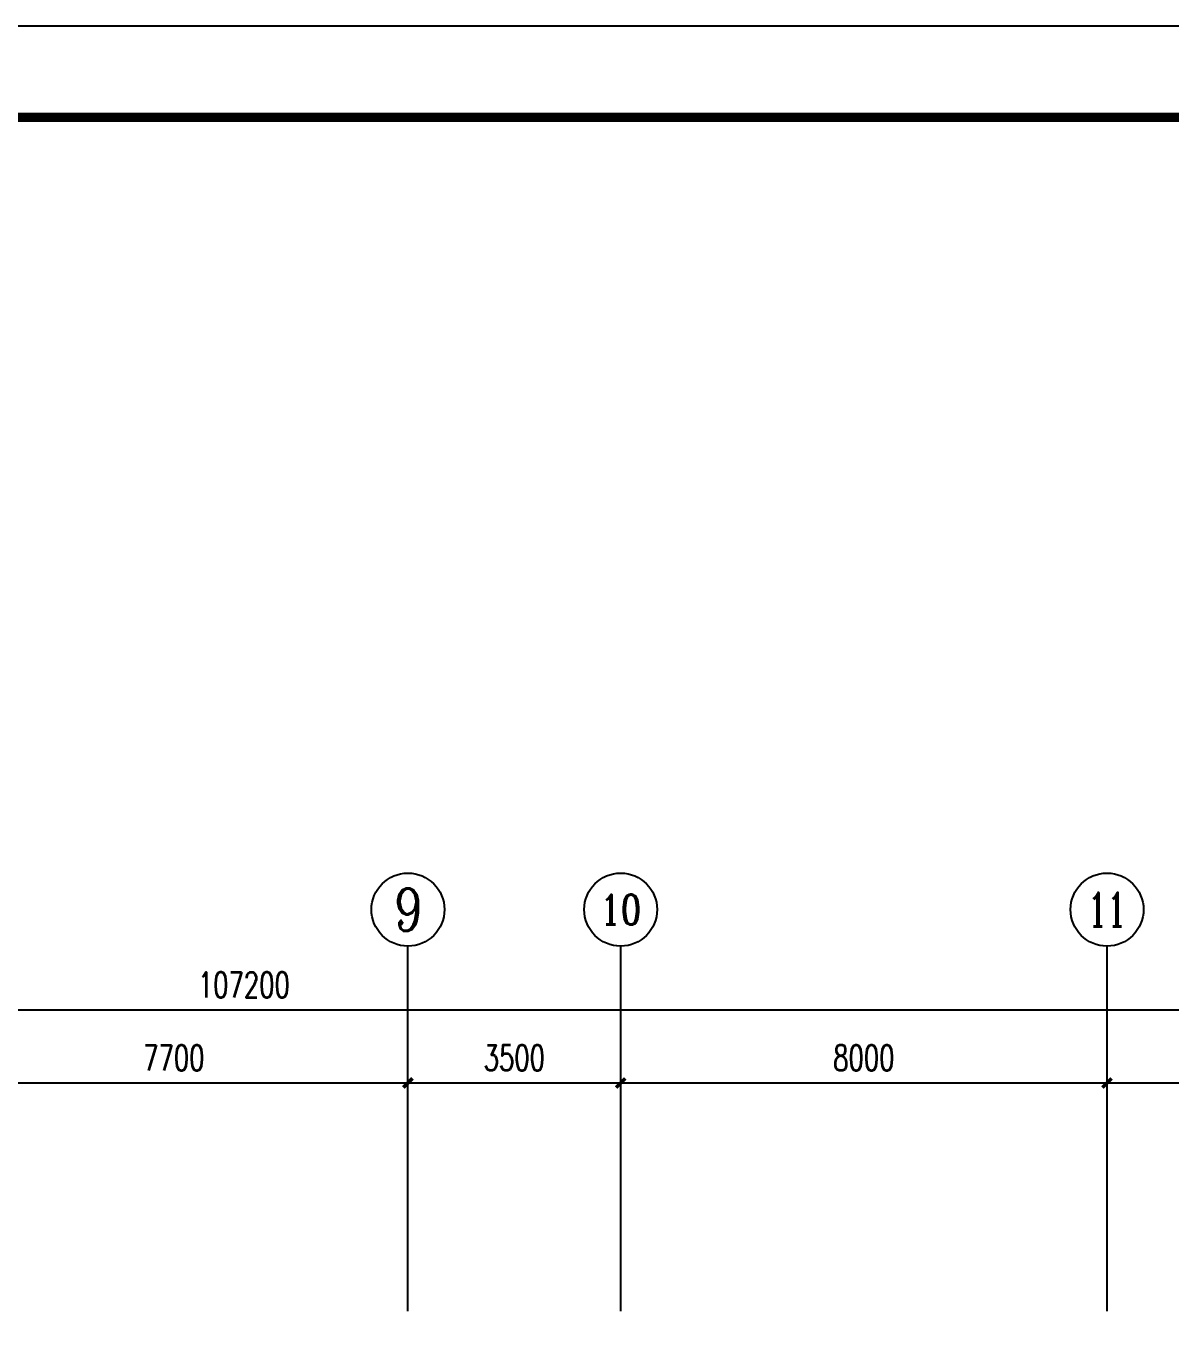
# Model space of a CAD drawing. Extents: x 1725663 to 4653551, y -550461 to 248782.
# Drawn here: x 2336162 to 2354993, y -445796 to -424311 of the extents above; entities that cross this region are included whole.
import ezdxf
from ezdxf.enums import TextEntityAlignment as Align

# ---------------------------------------------------------------- set-up
doc = ezdxf.new("R2010")
doc.units = 0
doc.header["$LTSCALE"] = 1000
for name, color, linetype in [('0-底图', 7, 'Continuous'), ('AXIS', 3, 'Continuous'), ('AXIS_TEXT', 7, 'Continuous'), ('BTTK', 7, 'Continuous'), ('PUB_TITLE', 4, 'Continuous')]:
    doc.layers.add(name, color=color, linetype=linetype)
doc.styles.add('_TCH_AXIS', font='COMPLEX', dxfattribs={"bigfont": 'GBCBIG'})
doc.styles.add('A_DIM_T3', font='SIMPLEX', dxfattribs={"width": 0.7, "bigfont": 'HZ'})
doc.styles.add('COMPLEX', font='COMPLEX')
doc.styles.add('HZ(TK)', font='geniso.shx', dxfattribs={"width": 0.9, "bigfont": 'hztxt.shx'})
doc.dimstyles.new('_TCH_ARCH&&150', dxfattribs={"dimtxt": 420, "dimasz": 150, "dimexe": 375, "dimexo": 450, "dimgap": 202.5, "dimtad": 1, "dimdec": 0, "dimzin": 0, "dimdsep": 46, "dimtxsty": 'A_DIM_T3', "dimblk": 'ARCHTICK', "dimcen": 0.09, "dimclrt": 7, "dimazin": 2, "dimtfac": 1, "dimtdec": 0, "dimtix": 1, "dimtmove": 2, "dimatfit": 3, "dimfxl": 150, "dimtolj": 1, "dimtzin": 0, "dimarcsym": 0})

# ---------------------------------------------------------------- blocks, each defined once
blk = doc.blocks.new('vhtemplate_2020年新竖式图框_A0')
at = {"layer": 'PUB_TITLE', "color": 7}
blk.add_lwpolyline([(0, 0), (1189, 0), (1189, 841), (0, 841)], close=True, dxfattribs=at)
at = {"layer": 'PUB_TITLE', "const_width": 1}
blk.add_lwpolyline([(25, 10), (1179, 10), (1179, 831), (25, 831)], close=True, dxfattribs=at)
at = {"layer": 'BTTK', "color": 4, "style": 'HZ(TK)', "width": 0.9}
for tag, p in [('合作单位', (1144, 743.5)), ('建设单位', (1144, 209.5)), ('工程名称', (1144, 176.5)), ('子项名称', (1154, 160)), ('图纸名称', (1144, 141))]:
    blk.add_attdef(tag, text='', height=3.5, dxfattribs=at).set_placement(p, align=Align.MIDDLE_CENTER)
for tag, p in [('注册证书号', (1156.5, 309.01)), ('注册印章号', (1156.5, 301.01)), ('设计号', (1154, 193)), ('图别', (1137.75, 34)), ('图号', (1170.25, 34)), ('版本号', (1137.75, 26)), ('日期', (1170.25, 26))]:
    blk.add_attdef(tag, text='', height=3.5, dxfattribs=at).set_placement(p, align=Align.MIDDLE)
blk = doc.blocks.new('_ArchTick')
at = {"color": 0, "linetype": 'ByBlock', "const_width": 0.4}
blk.add_lwpolyline([(-0.5, -0.5), (0.5, 0.5)], dxfattribs=at)
blk = doc.blocks.new('*D1082')
at = {"layer": 'AXIS', "color": 0, "lineweight": -2, "transparency": 16777216}
for p, q in [((1497007, -363854), (1497007, -358979)), ((1604207, -363854), (1604207, -358979)), ((1497007, -359354), (1604207, -359354))]:
    blk.add_line(p, q, dxfattribs=at)
at = {"layer": 'Defpoints', "color": 0, "transparency": 16777216}
for p in [(1604207, -359354), (1497007, -364304), (1604207, -364304)]:
    blk.add_point(p, dxfattribs=at)
at = {"layer": 'AXIS', "color": 0, "lineweight": -2, "transparency": 16777216, "xscale": 150, "yscale": 150, "zscale": 150, "rotation": 180}
blk.add_blockref('_ArchTick', (1497007, -359354), dxfattribs=at)
at = {"layer": 'AXIS', "color": 0, "lineweight": -2, "transparency": 16777216, "xscale": 150, "yscale": 150, "zscale": 150}
blk.add_blockref('_ArchTick', (1604207, -359354), dxfattribs=at)
at = {"layer": 'AXIS', "color": 7, "transparency": 16777216, "insert": (1550607, -358941), "char_height": 420, "attachment_point": 5, "style": 'A_DIM_T3'}
blk.add_mtext('\\A1;107200', dxfattribs=at)
blk = doc.blocks.new('*D1091')
at = {"layer": 'AXIS', "color": 0, "lineweight": -2, "transparency": 16777216}
for p, q in [((1545607, -363854), (1545607, -360179)), ((1553307, -363854), (1553307, -360179)), ((1545607, -360554), (1553307, -360554))]:
    blk.add_line(p, q, dxfattribs=at)
at = {"layer": 'Defpoints', "color": 0, "transparency": 16777216}
for p in [(1553307, -360554), (1545607, -364304), (1553307, -364304)]:
    blk.add_point(p, dxfattribs=at)
at = {"layer": 'AXIS', "color": 0, "lineweight": -2, "transparency": 16777216, "xscale": 150, "yscale": 150, "zscale": 150, "rotation": 180}
blk.add_blockref('_ArchTick', (1545607, -360554), dxfattribs=at)
at = {"layer": 'AXIS', "color": 0, "lineweight": -2, "transparency": 16777216, "xscale": 150, "yscale": 150, "zscale": 150}
blk.add_blockref('_ArchTick', (1553307, -360554), dxfattribs=at)
at = {"layer": 'AXIS', "color": 7, "transparency": 16777216, "insert": (1549457, -360141), "char_height": 420, "attachment_point": 5, "style": 'A_DIM_T3'}
blk.add_mtext('\\A1;7700', dxfattribs=at)
blk = doc.blocks.new('*D1092')
at = {"layer": 'AXIS', "color": 0, "lineweight": -2, "transparency": 16777216}
for p, q in [((1553307, -363854), (1553307, -360179)), ((1556807, -363854), (1556807, -360179)), ((1553307, -360554), (1556807, -360554))]:
    blk.add_line(p, q, dxfattribs=at)
at = {"layer": 'Defpoints', "color": 0, "transparency": 16777216}
for p in [(1556807, -360554), (1553307, -364304), (1556807, -364304)]:
    blk.add_point(p, dxfattribs=at)
at = {"layer": 'AXIS', "color": 0, "lineweight": -2, "transparency": 16777216, "xscale": 150, "yscale": 150, "zscale": 150, "rotation": 180}
blk.add_blockref('_ArchTick', (1553307, -360554), dxfattribs=at)
at = {"layer": 'AXIS', "color": 0, "lineweight": -2, "transparency": 16777216, "xscale": 150, "yscale": 150, "zscale": 150}
blk.add_blockref('_ArchTick', (1556807, -360554), dxfattribs=at)
at = {"layer": 'AXIS', "color": 7, "transparency": 16777216, "insert": (1555057, -360141), "char_height": 420, "attachment_point": 5, "style": 'A_DIM_T3'}
blk.add_mtext('\\A1;3500', dxfattribs=at)
blk = doc.blocks.new('*D1093')
at = {"layer": 'AXIS', "color": 0, "lineweight": -2, "transparency": 16777216}
for p, q in [((1556807, -363854), (1556807, -360179)), ((1564807, -363854), (1564807, -360179)), ((1556807, -360554), (1564807, -360554))]:
    blk.add_line(p, q, dxfattribs=at)
at = {"layer": 'Defpoints', "color": 0, "transparency": 16777216}
for p in [(1564807, -360554), (1556807, -364304), (1564807, -364304)]:
    blk.add_point(p, dxfattribs=at)
at = {"layer": 'AXIS', "color": 0, "lineweight": -2, "transparency": 16777216, "xscale": 150, "yscale": 150, "zscale": 150, "rotation": 180}
blk.add_blockref('_ArchTick', (1556807, -360554), dxfattribs=at)
at = {"layer": 'AXIS', "color": 0, "lineweight": -2, "transparency": 16777216, "xscale": 150, "yscale": 150, "zscale": 150}
blk.add_blockref('_ArchTick', (1564807, -360554), dxfattribs=at)
at = {"layer": 'AXIS', "color": 7, "transparency": 16777216, "insert": (1560807, -360141), "char_height": 420, "attachment_point": 5, "style": 'A_DIM_T3'}
blk.add_mtext('\\A1;8000', dxfattribs=at)
blk = doc.blocks.new('*D1094')
at = {"layer": 'AXIS', "color": 0, "lineweight": -2, "transparency": 16777216}
for p, q in [((1564807, -363854), (1564807, -360179)), ((1572807, -363854), (1572807, -360179)), ((1564807, -360554), (1572807, -360554))]:
    blk.add_line(p, q, dxfattribs=at)
at = {"layer": 'Defpoints', "color": 0, "transparency": 16777216}
for p in [(1572807, -360554), (1564807, -364304), (1572807, -364304)]:
    blk.add_point(p, dxfattribs=at)
at = {"layer": 'AXIS', "color": 0, "lineweight": -2, "transparency": 16777216, "xscale": 150, "yscale": 150, "zscale": 150, "rotation": 180}
blk.add_blockref('_ArchTick', (1564807, -360554), dxfattribs=at)
at = {"layer": 'AXIS', "color": 0, "lineweight": -2, "transparency": 16777216, "xscale": 150, "yscale": 150, "zscale": 150}
blk.add_blockref('_ArchTick', (1572807, -360554), dxfattribs=at)
at = {"layer": 'AXIS', "color": 7, "transparency": 16777216, "insert": (1568807, -360141), "char_height": 420, "attachment_point": 5, "style": 'A_DIM_T3'}
blk.add_mtext('\\A1;8000', dxfattribs=at)
blk = doc.blocks.new('*D1146')
at = {"layer": 'AXIS', "color": 0, "lineweight": -2, "transparency": 16777216}
for p, q in [((1497007, -363854), (1497007, -358979)), ((1604207, -363854), (1604207, -358979)), ((1497007, -359354), (1604207, -359354))]:
    blk.add_line(p, q, dxfattribs=at)
at = {"layer": 'Defpoints', "color": 0, "transparency": 16777216}
for p in [(1604207, -359354), (1497007, -364304), (1604207, -364304)]:
    blk.add_point(p, dxfattribs=at)
at = {"layer": 'AXIS', "color": 0, "lineweight": -2, "transparency": 16777216, "xscale": 150, "yscale": 150, "zscale": 150, "rotation": 180}
blk.add_blockref('_ArchTick', (1497007, -359354), dxfattribs=at)
at = {"layer": 'AXIS', "color": 0, "lineweight": -2, "transparency": 16777216, "xscale": 150, "yscale": 150, "zscale": 150}
blk.add_blockref('_ArchTick', (1604207, -359354), dxfattribs=at)
at = {"layer": 'AXIS', "color": 7, "transparency": 16777216, "insert": (1550607, -358941), "char_height": 420, "attachment_point": 5, "style": 'A_DIM_T3'}
blk.add_mtext('\\A1;107200', dxfattribs=at)
blk = doc.blocks.new('*D1155')
at = {"layer": 'AXIS', "color": 0, "lineweight": -2, "transparency": 16777216}
for p, q in [((1545607, -363854), (1545607, -360179)), ((1553307, -363854), (1553307, -360179)), ((1545607, -360554), (1553307, -360554))]:
    blk.add_line(p, q, dxfattribs=at)
at = {"layer": 'Defpoints', "color": 0, "transparency": 16777216}
for p in [(1553307, -360554), (1545607, -364304), (1553307, -364304)]:
    blk.add_point(p, dxfattribs=at)
at = {"layer": 'AXIS', "color": 0, "lineweight": -2, "transparency": 16777216, "xscale": 150, "yscale": 150, "zscale": 150, "rotation": 180}
blk.add_blockref('_ArchTick', (1545607, -360554), dxfattribs=at)
at = {"layer": 'AXIS', "color": 0, "lineweight": -2, "transparency": 16777216, "xscale": 150, "yscale": 150, "zscale": 150}
blk.add_blockref('_ArchTick', (1553307, -360554), dxfattribs=at)
at = {"layer": 'AXIS', "color": 7, "transparency": 16777216, "insert": (1549457, -360141), "char_height": 420, "attachment_point": 5, "style": 'A_DIM_T3'}
blk.add_mtext('\\A1;7700', dxfattribs=at)
blk = doc.blocks.new('*D1156')
at = {"layer": 'AXIS', "color": 0, "lineweight": -2, "transparency": 16777216}
for p, q in [((1553307, -363854), (1553307, -360179)), ((1556807, -363854), (1556807, -360179)), ((1553307, -360554), (1556807, -360554))]:
    blk.add_line(p, q, dxfattribs=at)
at = {"layer": 'Defpoints', "color": 0, "transparency": 16777216}
for p in [(1556807, -360554), (1553307, -364304), (1556807, -364304)]:
    blk.add_point(p, dxfattribs=at)
at = {"layer": 'AXIS', "color": 0, "lineweight": -2, "transparency": 16777216, "xscale": 150, "yscale": 150, "zscale": 150, "rotation": 180}
blk.add_blockref('_ArchTick', (1553307, -360554), dxfattribs=at)
at = {"layer": 'AXIS', "color": 0, "lineweight": -2, "transparency": 16777216, "xscale": 150, "yscale": 150, "zscale": 150}
blk.add_blockref('_ArchTick', (1556807, -360554), dxfattribs=at)
at = {"layer": 'AXIS', "color": 7, "transparency": 16777216, "insert": (1555057, -360141), "char_height": 420, "attachment_point": 5, "style": 'A_DIM_T3'}
blk.add_mtext('\\A1;3500', dxfattribs=at)
blk = doc.blocks.new('*D1157')
at = {"layer": 'AXIS', "color": 0, "lineweight": -2, "transparency": 16777216}
for p, q in [((1556807, -363854), (1556807, -360179)), ((1564807, -363854), (1564807, -360179)), ((1556807, -360554), (1564807, -360554))]:
    blk.add_line(p, q, dxfattribs=at)
at = {"layer": 'Defpoints', "color": 0, "transparency": 16777216}
for p in [(1564807, -360554), (1556807, -364304), (1564807, -364304)]:
    blk.add_point(p, dxfattribs=at)
at = {"layer": 'AXIS', "color": 0, "lineweight": -2, "transparency": 16777216, "xscale": 150, "yscale": 150, "zscale": 150, "rotation": 180}
blk.add_blockref('_ArchTick', (1556807, -360554), dxfattribs=at)
at = {"layer": 'AXIS', "color": 0, "lineweight": -2, "transparency": 16777216, "xscale": 150, "yscale": 150, "zscale": 150}
blk.add_blockref('_ArchTick', (1564807, -360554), dxfattribs=at)
at = {"layer": 'AXIS', "color": 7, "transparency": 16777216, "insert": (1560807, -360141), "char_height": 420, "attachment_point": 5, "style": 'A_DIM_T3'}
blk.add_mtext('\\A1;8000', dxfattribs=at)
blk = doc.blocks.new('*D1158')
at = {"layer": 'AXIS', "color": 0, "lineweight": -2, "transparency": 16777216}
for p, q in [((1564807, -363854), (1564807, -360179)), ((1572807, -363854), (1572807, -360179)), ((1564807, -360554), (1572807, -360554))]:
    blk.add_line(p, q, dxfattribs=at)
at = {"layer": 'Defpoints', "color": 0, "transparency": 16777216}
for p in [(1572807, -360554), (1564807, -364304), (1572807, -364304)]:
    blk.add_point(p, dxfattribs=at)
at = {"layer": 'AXIS', "color": 0, "lineweight": -2, "transparency": 16777216, "xscale": 150, "yscale": 150, "zscale": 150, "rotation": 180}
blk.add_blockref('_ArchTick', (1564807, -360554), dxfattribs=at)
at = {"layer": 'AXIS', "color": 0, "lineweight": -2, "transparency": 16777216, "xscale": 150, "yscale": 150, "zscale": 150}
blk.add_blockref('_ArchTick', (1572807, -360554), dxfattribs=at)
at = {"layer": 'AXIS', "color": 7, "transparency": 16777216, "insert": (1568807, -360141), "char_height": 420, "attachment_point": 5, "style": 'A_DIM_T3'}
blk.add_mtext('\\A1;8000', dxfattribs=at)
blk = doc.blocks.new('_AXISO')
blk.add_circle((0, 0), 0.5)
at = {"layer": 'AXIS_TEXT', "style": 'COMPLEX', "width": 1.041667}
blk.add_attdef('A', text='', height=0.56, dxfattribs=at).set_placement((-0.25, -0.28), (0.25, -0.28), align=Align.FIT)
blk = doc.blocks.new('*D1210')
at = {"layer": 'AXIS', "color": 0, "lineweight": -2, "transparency": 16777216}
for p, q in [((1497007, -363854), (1497007, -358979)), ((1604207, -363854), (1604207, -358979)), ((1497007, -359354), (1604207, -359354))]:
    blk.add_line(p, q, dxfattribs=at)
at = {"layer": 'Defpoints', "color": 0, "transparency": 16777216}
for p in [(1604207, -359354), (1497007, -364304), (1604207, -364304)]:
    blk.add_point(p, dxfattribs=at)
at = {"layer": 'AXIS', "color": 0, "lineweight": -2, "transparency": 16777216, "xscale": 150, "yscale": 150, "zscale": 150, "rotation": 180}
blk.add_blockref('_ArchTick', (1497007, -359354), dxfattribs=at)
at = {"layer": 'AXIS', "color": 0, "lineweight": -2, "transparency": 16777216, "xscale": 150, "yscale": 150, "zscale": 150}
blk.add_blockref('_ArchTick', (1604207, -359354), dxfattribs=at)
at = {"layer": 'AXIS', "color": 7, "transparency": 16777216, "insert": (1550607, -358941), "char_height": 420, "attachment_point": 5, "style": 'A_DIM_T3'}
blk.add_mtext('\\A1;107200', dxfattribs=at)
blk = doc.blocks.new('*D1219')
at = {"layer": 'AXIS', "color": 0, "lineweight": -2, "transparency": 16777216}
for p, q in [((1545607, -363854), (1545607, -360179)), ((1553307, -363854), (1553307, -360179)), ((1545607, -360554), (1553307, -360554))]:
    blk.add_line(p, q, dxfattribs=at)
at = {"layer": 'Defpoints', "color": 0, "transparency": 16777216}
for p in [(1553307, -360554), (1545607, -364304), (1553307, -364304)]:
    blk.add_point(p, dxfattribs=at)
at = {"layer": 'AXIS', "color": 0, "lineweight": -2, "transparency": 16777216, "xscale": 150, "yscale": 150, "zscale": 150, "rotation": 180}
blk.add_blockref('_ArchTick', (1545607, -360554), dxfattribs=at)
at = {"layer": 'AXIS', "color": 0, "lineweight": -2, "transparency": 16777216, "xscale": 150, "yscale": 150, "zscale": 150}
blk.add_blockref('_ArchTick', (1553307, -360554), dxfattribs=at)
at = {"layer": 'AXIS', "color": 7, "transparency": 16777216, "insert": (1549457, -360141), "char_height": 420, "attachment_point": 5, "style": 'A_DIM_T3'}
blk.add_mtext('\\A1;7700', dxfattribs=at)
blk = doc.blocks.new('*D1220')
at = {"layer": 'AXIS', "color": 0, "lineweight": -2, "transparency": 16777216}
for p, q in [((1553307, -363854), (1553307, -360179)), ((1556807, -363854), (1556807, -360179)), ((1553307, -360554), (1556807, -360554))]:
    blk.add_line(p, q, dxfattribs=at)
at = {"layer": 'Defpoints', "color": 0, "transparency": 16777216}
for p in [(1556807, -360554), (1553307, -364304), (1556807, -364304)]:
    blk.add_point(p, dxfattribs=at)
at = {"layer": 'AXIS', "color": 0, "lineweight": -2, "transparency": 16777216, "xscale": 150, "yscale": 150, "zscale": 150, "rotation": 180}
blk.add_blockref('_ArchTick', (1553307, -360554), dxfattribs=at)
at = {"layer": 'AXIS', "color": 0, "lineweight": -2, "transparency": 16777216, "xscale": 150, "yscale": 150, "zscale": 150}
blk.add_blockref('_ArchTick', (1556807, -360554), dxfattribs=at)
at = {"layer": 'AXIS', "color": 7, "transparency": 16777216, "insert": (1555057, -360141), "char_height": 420, "attachment_point": 5, "style": 'A_DIM_T3'}
blk.add_mtext('\\A1;3500', dxfattribs=at)
blk = doc.blocks.new('*D1221')
at = {"layer": 'AXIS', "color": 0, "lineweight": -2, "transparency": 16777216}
for p, q in [((1556807, -363854), (1556807, -360179)), ((1564807, -363854), (1564807, -360179)), ((1556807, -360554), (1564807, -360554))]:
    blk.add_line(p, q, dxfattribs=at)
at = {"layer": 'Defpoints', "color": 0, "transparency": 16777216}
for p in [(1564807, -360554), (1556807, -364304), (1564807, -364304)]:
    blk.add_point(p, dxfattribs=at)
at = {"layer": 'AXIS', "color": 0, "lineweight": -2, "transparency": 16777216, "xscale": 150, "yscale": 150, "zscale": 150, "rotation": 180}
blk.add_blockref('_ArchTick', (1556807, -360554), dxfattribs=at)
at = {"layer": 'AXIS', "color": 0, "lineweight": -2, "transparency": 16777216, "xscale": 150, "yscale": 150, "zscale": 150}
blk.add_blockref('_ArchTick', (1564807, -360554), dxfattribs=at)
at = {"layer": 'AXIS', "color": 7, "transparency": 16777216, "insert": (1560807, -360141), "char_height": 420, "attachment_point": 5, "style": 'A_DIM_T3'}
blk.add_mtext('\\A1;8000', dxfattribs=at)
blk = doc.blocks.new('*D1222')
at = {"layer": 'AXIS', "color": 0, "lineweight": -2, "transparency": 16777216}
for p, q in [((1564807, -363854), (1564807, -360179)), ((1572807, -363854), (1572807, -360179)), ((1564807, -360554), (1572807, -360554))]:
    blk.add_line(p, q, dxfattribs=at)
at = {"layer": 'Defpoints', "color": 0, "transparency": 16777216}
for p in [(1572807, -360554), (1564807, -364304), (1572807, -364304)]:
    blk.add_point(p, dxfattribs=at)
at = {"layer": 'AXIS', "color": 0, "lineweight": -2, "transparency": 16777216, "xscale": 150, "yscale": 150, "zscale": 150, "rotation": 180}
blk.add_blockref('_ArchTick', (1564807, -360554), dxfattribs=at)
at = {"layer": 'AXIS', "color": 0, "lineweight": -2, "transparency": 16777216, "xscale": 150, "yscale": 150, "zscale": 150}
blk.add_blockref('_ArchTick', (1572807, -360554), dxfattribs=at)
at = {"layer": 'AXIS', "color": 7, "transparency": 16777216, "insert": (1568807, -360141), "char_height": 420, "attachment_point": 5, "style": 'A_DIM_T3'}
blk.add_mtext('\\A1;8000', dxfattribs=at)
blk = doc.blocks.new('gkhkjk')
at = {"layer": 'AXIS'}
for p, q in [((1553307, -364303.8), (1553307, -358303.8)), ((1556807, -364303.8), (1556807, -358303.8)), ((1564807, -364303.8), (1564807, -358303.8))]:
    blk.add_line(p, q, dxfattribs=at)
ref = blk.add_blockref('_AXISO', (1553307, -357703.8), dxfattribs=dict(at, xscale=1200, yscale=1200, zscale=1200))
ref.add_attrib('A', '9', dxfattribs={"layer": 'AXIS_TEXT', "height": 698.9, "style": '_TCH_AXIS'}).set_placement((1553074, -358053.3), (1553540, -358053.3), align=Align.FIT)
ref = blk.add_blockref('_AXISO', (1556807, -357703.8), dxfattribs=dict(at, xscale=1200, yscale=1200, zscale=1200))
ref.add_attrib('A', '10', dxfattribs={"layer": 'AXIS_TEXT', "height": 492.67, "style": '_TCH_AXIS'}).set_placement((1556466.8, -357950.2), (1557147.2, -357950.2), align=Align.FIT)
ref = blk.add_blockref('_AXISO', (1564807, -357703.8), dxfattribs=dict(at, xscale=1200, yscale=1200, zscale=1200))
ref.add_attrib('A', '11', dxfattribs={"layer": 'AXIS_TEXT', "height": 553.14, "style": '_TCH_AXIS'}).set_placement((1564490.9, -357980.4), (1565123.1, -357980.4), align=Align.FIT)
for p1, p2, distance, picture, middle in [((1497007, -364303.8), (1604207, -364303.8), 4950, '*D1082', (1550607, -358941.3)), ((1497007, -364303.8), (1604207, -364303.8), 4950, '*D1146', (1550607, -358941.3)), ((1497007, -364303.8), (1604207, -364303.8), 4950, '*D1210', (1550607, -358941.3)), ((1545607, -364303.8), (1553307, -364303.8), 3750, '*D1091', (1549457, -360141.3)), ((1545607, -364303.8), (1553307, -364303.8), 3750, '*D1155', (1549457, -360141.3)), ((1545607, -364303.8), (1553307, -364303.8), 3750, '*D1219', (1549457, -360141.3)), ((1553307, -364303.8), (1556807, -364303.8), 3750, '*D1092', (1555057, -360141.3)), ((1553307, -364303.8), (1556807, -364303.8), 3750, '*D1156', (1555057, -360141.3)), ((1553307, -364303.8), (1556807, -364303.8), 3750, '*D1220', (1555057, -360141.3)), ((1556807, -364303.8), (1564807, -364303.8), 3750, '*D1093', (1560807, -360141.3)), ((1556807, -364303.8), (1564807, -364303.8), 3750, '*D1157', (1560807, -360141.3)), ((1556807, -364303.8), (1564807, -364303.8), 3750, '*D1221', (1560807, -360141.3)), ((1564807, -364303.8), (1572807, -364303.8), 3750, '*D1094', (1568807, -360141.3)), ((1564807, -364303.8), (1572807, -364303.8), 3750, '*D1158', (1568807, -360141.3)), ((1564807, -364303.8), (1572807, -364303.8), 3750, '*D1222', (1568807, -360141.3))]:
    dim = blk.add_aligned_dim(p1=p1, p2=p2, distance=distance, dimstyle='_TCH_ARCH&&150', dxfattribs=at)
    dim.commit()
    dim.dimension.update_dxf_attribs({"geometry": picture, "text_midpoint": middle})

msp = doc.modelspace()

# ---------------------------------------------------------------- block references
at = {"layer": '0-底图', "xscale": 150, "yscale": 150, "zscale": 150}
msp.add_blockref('vhtemplate_2020年新竖式图框_A0', (2257784, -550461), dxfattribs=at)
at = {"layer": '0-底图'}
msp.add_blockref('gkhkjk', (789136, -81133), dxfattribs=at)

doc.saveas('drawing.dxf')
